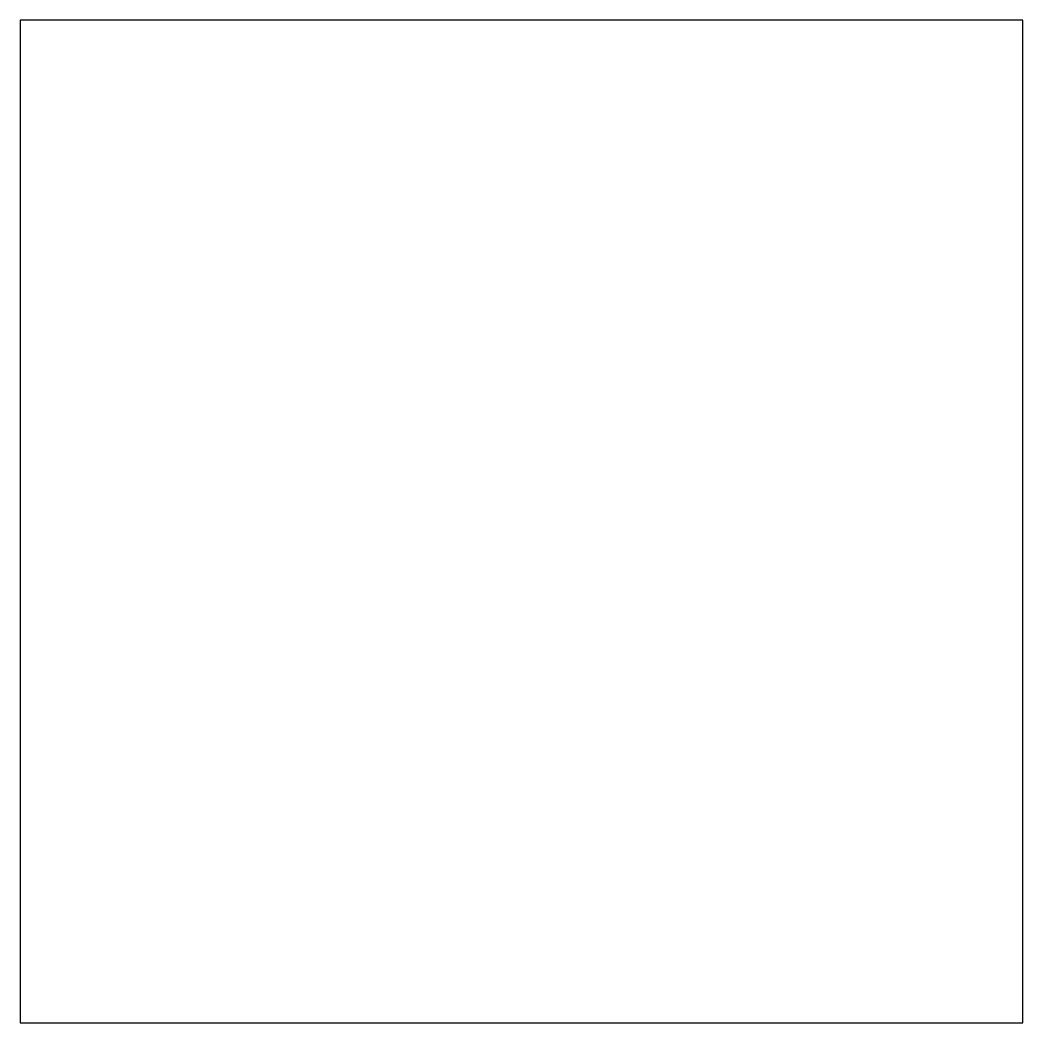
# Model space of a CAD drawing. Header units: millimetres. Extents: x 0 to 10, y 0 to 10.
import ezdxf

# ---------------------------------------------------------------- set-up
doc = ezdxf.new("R2010")
doc.units = ezdxf.units.MM
doc.header["$MEASUREMENT"] = 0
doc.layers.add('Default', color=178, linetype='Continuous', true_color=0x000000)

msp = doc.modelspace()

# ---------------------------------------------------------------- linework, layer by layer
at = {"layer": 'Default'}
msp.add_lwpolyline([(0, 0), (10, 0), (10, 10), (0, 10)], close=True, dxfattribs=at)

doc.saveas('drawing.dxf')
